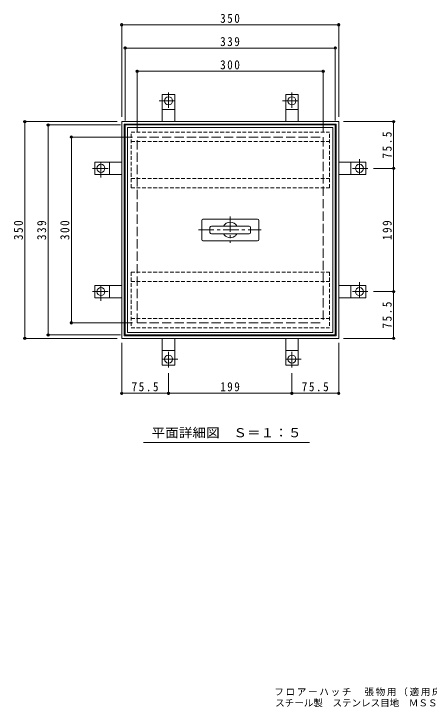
# Model space of a CAD drawing. Units: millimetres on the paper, enlarged 2 times, with parts at other scales. Extents: x -332 to 356, y -272 to 235.
# Drawn here: x -331.5 to -63.6, y -272.3 to 175.5 of the extents above; entities that cross this region are included whole.
import ezdxf
from ezdxf.enums import TextEntityAlignment as Align

# ---------------------------------------------------------------- set-up
doc = ezdxf.new("R2010")
doc.units = ezdxf.units.MM
doc.header["$LTSCALE"] = 2
doc.header["$PDMODE"] = 32
doc.header["$PDSIZE"] = 1.6
for name, pattern in [('CHAIN1', [8, 5, -1, 1, -1]), ('DASHED1', [1.8, 1.2, -0.6]), ('DASHED3', [4, 3, -1])]:
    doc.linetypes.add(name, pattern=pattern)
for name, color, linetype, lineweight in [('A-0_通り芯', 3, 'DASHED1', 9), ('A-1_ピット', 2, 'Continuous', 9), ('A-2_蓋', 3, 'Continuous', 9), ('A-4_寸法', 7, 'Continuous', 9)]:
    doc.layers.add(name, color=color, linetype=linetype, lineweight=lineweight)
doc.layers.add('F-5_F-5ﾚｲﾔ', color=7, linetype='Continuous')
doc.styles.add('ＭＳ ゴシック', font='')
doc.styles.get('ＭＳ ゴシック').set_extended_font_data('MS Gothic')

msp = doc.modelspace()

# ---------------------------------------------------------------- linework, layer by layer
at = {"layer": 'A-0_通り芯', "linetype": 'Continuous'}
for p, q in [((-259.734, 103.705), (-124.134, 103.705)), ((-259.734, -31.895), (-259.734, 103.705)), ((-124.134, 103.705), (-124.134, -31.895)), ((-258.134, 102.105), (-125.734, 102.105)), ((-258.134, -30.295), (-258.134, 102.105)), ((-125.734, 102.105), (-125.734, -30.295)), ((-258.134, -30.295), (-125.734, -30.295)), ((-259.734, -31.895), (-124.134, -31.895))]:
    msp.add_line(p, q, dxfattribs=at)
at = {"layer": 'A-0_通り芯'}
for p, q in [((-255.934, 99.105), (-127.934, 99.105)), ((-255.934, 63.105), (-255.934, 99.105)), ((-255.934, 93.105), (-127.934, 93.105)), ((-255.934, 69.105), (-127.934, 69.105)), ((-255.934, 8.705), (-255.934, -27.295)), ((-255.934, 2.705), (-127.934, 2.705)), ((-255.934, -21.295), (-127.934, -21.295)), ((-255.934, -27.295), (-127.934, -27.295))]:
    msp.add_line(p, q, dxfattribs=at)
for points in [[(-255.934, 63.105), (-127.934, 63.105), (-127.934, 99.105)], [(-255.934, 8.705), (-127.934, 8.705), (-127.934, -27.295)]]:
    msp.add_lwpolyline(points, dxfattribs=at)
at = {"layer": 'A-1_ピット'}
for p, q in [((-235.734, 105.905), (-235.734, 123.305)), ((-235.734, 123.305), (-227.734, 123.305)), ((-227.734, 105.905), (-227.734, 123.305)), ((-148.134, 105.905), (-148.134, 123.305)), ((-235.734, 113.705), (-227.734, 113.705)), ((-156.134, 113.705), (-148.134, 113.705)), ((-260.334, 104.305), (-123.534, 104.305)), ((-260.334, -32.495), (-260.334, 104.305)), ((-123.534, 104.305), (-123.534, -32.495)), ((-261.934, 79.705), (-279.334, 79.705)), ((-269.734, 71.705), (-269.734, 79.705)), ((-121.934, 79.705), (-104.534, 79.705)), ((-114.134, 79.705), (-114.134, 71.705)), ((-104.534, 79.705), (-104.534, 71.705)), ((-121.934, 71.705), (-104.534, 71.705)), ((-261.934, 0.105), (-279.334, 0.105)), ((-279.334, -7.895), (-279.334, 0.105)), ((-269.734, -7.895), (-269.734, 0.105)), ((-114.134, 0.105), (-114.134, -7.895)), ((-261.934, -7.895), (-279.334, -7.895)), ((-121.934, -7.895), (-104.534, -7.895)), ((-261.934, -34.095), (-121.934, -34.095)), ((-260.334, -32.495), (-123.534, -32.495)), ((-235.734, -34.095), (-235.734, -51.495)), ((-156.134, -34.095), (-156.134, -51.495)), ((-148.134, -34.095), (-148.134, -51.495)), ((-227.734, -41.895), (-235.734, -41.895)), ((-148.134, -41.895), (-156.134, -41.895)), ((-148.134, -51.495), (-156.134, -51.495))]:
    msp.add_line(p, q, dxfattribs=at)
at = {"layer": 'A-1_ピット', "linetype": 'CHAIN1'}
for p, q in [((-231.734, 114.705), (-231.734, 125.305)), ((-152.134, 114.705), (-152.134, 125.305)), ((-237.734, 119.305), (-225.734, 119.305)), ((-158.134, 119.305), (-146.134, 119.305)), ((-275.334, 69.705), (-275.334, 81.705)), ((-108.534, 81.705), (-108.534, 69.705)), ((-270.734, 75.705), (-281.334, 75.705)), ((-113.134, 75.705), (-102.534, 75.705)), ((-275.334, -9.895), (-275.334, 2.105)), ((-108.534, 2.105), (-108.534, -9.895)), ((-270.734, -3.895), (-281.334, -3.895)), ((-113.134, -3.895), (-102.534, -3.895)), ((-231.734, -42.895), (-231.734, -53.495)), ((-152.134, -42.895), (-152.134, -53.495)), ((-225.734, -47.495), (-237.734, -47.495)), ((-146.134, -47.495), (-158.134, -47.495))]:
    msp.add_line(p, q, dxfattribs=at)
at = {"layer": 'A-1_ピット', "linetype": 'DASHED3'}
msp.add_line((-251.934, -24.095), (-131.934, -24.095), dxfattribs=at)
at = {"layer": 'A-1_ピット'}
for points in [[(-156.134, 105.905), (-156.134, 123.305), (-148.134, 123.305)], [(-261.934, -34.095), (-261.934, 105.905), (-121.934, 105.905), (-121.934, -34.095)], [(-261.934, 71.705), (-279.334, 71.705), (-279.334, 79.705)], [(-121.934, 0.105), (-104.534, 0.105), (-104.534, -7.895)], [(-227.734, -34.095), (-227.734, -51.495), (-235.734, -51.495)]]:
    msp.add_lwpolyline(points, dxfattribs=at)
at = {"layer": 'A-1_ピット', "linetype": 'DASHED3'}
msp.add_lwpolyline([(-251.934, -24.095), (-251.934, 95.905), (-131.934, 95.905), (-131.934, -24.095)], dxfattribs=at)
at = {"layer": 'A-1_ピット'}
for centre in [(-231.734, 119.305), (-152.134, 119.305), (-275.334, 75.705), (-108.534, 75.705), (-275.334, -3.895), (-108.534, -3.895), (-231.734, -47.495), (-152.134, -47.495)]:
    msp.add_circle(centre, 2.6, dxfattribs=at)
at = {"layer": 'A-2_蓋'}
for p, q in [((-210.334, 29.705), (-210.334, 42.105)), ((-174.334, 42.905), (-209.534, 42.905)), ((-173.534, 42.105), (-173.534, 29.705)), ((-204.974, 34.345), (-204.974, 37.465)), ((-179.774, 38.345), (-204.094, 38.345)), ((-178.894, 34.345), (-178.894, 37.465)), ((-204.094, 33.465), (-179.774, 33.465)), ((-174.334, 28.905), (-209.534, 28.905))]:
    msp.add_line(p, q, dxfattribs=at)
at = {"layer": 'A-2_蓋', "linetype": 'CHAIN1'}
for p, q in [((-191.934, 44.631), (-191.934, 27.567)), ((-212.446, 35.905), (-171.962, 35.905))]:
    msp.add_line(p, q, dxfattribs=at)
at = {"layer": 'A-2_蓋'}
for centre, radius, start, end in [((-209.534, 42.105), 0.8, 90, 180), ((-191.934, 35.905), 5, 29.20927, 150.79073), ((-174.334, 42.105), 0.8, 0, 90), ((-204.094, 37.465), 0.88, 90, 180), ((-179.774, 37.465), 0.88, 0, 90), ((-204.094, 34.345), 0.88, 180, 270), ((-191.934, 35.905), 5, 209.20914, 305.1869), ((-191.934, 35.905), 5, 305.1869, 330.79086), ((-179.774, 34.345), 0.88, 270, 0), ((-209.534, 29.705), 0.8, 180, 270), ((-174.334, 29.705), 0.8, 270, 0)]:
    msp.add_arc(centre, radius, start, end, dxfattribs=at)
at = {"layer": 'A-4_寸法'}
for p, q in [((-261.934, 108.905), (-261.934, 169.384)), ((-261.934, 168.384), (-121.934, 168.384)), ((-121.934, 108.905), (-121.934, 169.384)), ((-259.734, 106.705), (-259.734, 154.384)), ((-259.734, 153.384), (-124.134, 153.384)), ((-124.134, 106.705), (-124.134, 154.384)), ((-251.934, 98.905), (-251.934, 139.383)), ((-131.934, 98.905), (-131.934, 139.383)), ((-251.934, 138.384), (-131.934, 138.384)), ((-264.934, 105.905), (-325.413, 105.905)), ((-324.412, 105.905), (-324.412, -34.095)), ((-262.734, 103.705), (-310.413, 103.705)), ((-309.412, 103.705), (-309.412, -31.895)), ((-118.934, 105.905), (-85.485, 105.905)), ((-86.485, 75.705), (-86.485, 105.905)), ((-254.934, 95.905), (-295.412, 95.905)), ((-294.412, 95.905), (-294.412, -24.095)), ((-99.534, 75.705), (-85.485, 75.705)), ((-86.485, -3.895), (-86.485, 75.705)), ((-99.534, -3.895), (-85.485, -3.895)), ((-86.485, -34.095), (-86.485, -3.895)), ((-254.934, -24.095), (-295.412, -24.095)), ((-264.934, -34.095), (-325.412, -34.095)), ((-262.734, -31.895), (-310.412, -31.895)), ((-118.934, -34.095), (-85.485, -34.095)), ((-261.934, -37.095), (-261.934, -70.544)), ((-121.934, -37.095), (-121.934, -70.544)), ((-231.734, -56.495), (-231.734, -70.544)), ((-152.134, -56.495), (-152.134, -70.544)), ((-261.934, -69.544), (-231.734, -69.544)), ((-231.734, -69.544), (-152.134, -69.544)), ((-152.134, -69.544), (-121.934, -69.544)), ((-247.897, -101.303), (-140.783, -101.303))]:
    msp.add_line(p, q, dxfattribs=at)
for p in [(-261.934, 168.384), (-121.934, 168.384), (-259.734, 153.384), (-124.134, 153.384), (-251.934, 138.384), (-131.934, 138.384), (-324.412, 105.905), (-309.412, 103.705), (-86.485, 105.905), (-294.412, 95.905), (-86.485, 75.705), (-86.485, -3.895), (-294.412, -24.095), (-309.412, -31.895), (-324.412, -34.095), (-86.485, -34.095), (-261.934, -69.544), (-231.734, -69.544), (-152.134, -69.544), (-121.934, -69.544)]:
    msp.add_point(p, dxfattribs=at)

# ---------------------------------------------------------------- texts
at = {"layer": 'A-4_寸法', "color": 2, "style": 'ＭＳ ゴシック', "width": 1.1}
msp.add_text('平面詳細図\u3000Ｓ＝１：５', height=5.865, dxfattribs=at).set_placement((-242.716, -99.709), align=Align.BOTTOM_LEFT)
at = {"layer": 'A-4_寸法', "color": 2, "char_height": 5.865, "attachment_point": 7, "style": 'ＭＳ ゴシック'}
for s, insert in [('\\T1.27;\\W0.9;350', (-198.434, 169.584)), ('\\T1.27;\\W0.9;339', (-198.434, 154.584)), ('\\T1.27;\\W0.9;300', (-198.434, 139.584)), ('\\T1.28;\\W0.9;75.5', (-255.584, -68.344)), ('\\T1.27;\\W0.9;199', (-198.434, -68.344)), ('\\T1.28;\\W0.9;75.5', (-145.784, -68.344))]:
    msp.add_mtext(s, dxfattribs=dict(at, insert=insert))
at = {"layer": 'A-4_寸法', "color": 2, "char_height": 5.865, "attachment_point": 7, "rotation": 90, "style": 'ＭＳ ゴシック'}
for s, insert in [('\\T1.28;\\W0.9;75.5', (-87.685, 82.055)), ('\\T1.27;\\W0.9;350', (-325.612, 29.405)), ('\\T1.27;\\W0.9;339', (-310.612, 29.405)), ('\\T1.27;\\W0.9;300', (-295.612, 29.405)), ('\\T1.27;\\W0.9;199', (-87.685, 29.405)), ('\\T1.28;\\W0.9;75.5', (-87.685, -27.745))]:
    msp.add_mtext(s, dxfattribs=dict(at, insert=insert))
at = {"layer": 'F-5_F-5ﾚｲﾔ', "style": 'ＭＳ ゴシック'}
msp.add_text('スチール製\u3000ステンレス目地\u3000ＭＳＳＴ－Ｐ－３５０', height=4.399, dxfattribs=at).set_placement((-162.923, -273.095), align=Align.BOTTOM_LEFT)
at = {"layer": 'F-5_F-5ﾚｲﾔ', "insert": (-163.485, -265.231), "char_height": 4.399, "attachment_point": 7, "style": 'ＭＳ ゴシック'}
msp.add_mtext('\\T1.18;フロアーハッチ\u3000張物用（適用床材：3mm以下）屋内用\u3000一般形', dxfattribs=at)

doc.saveas('drawing.dxf')
